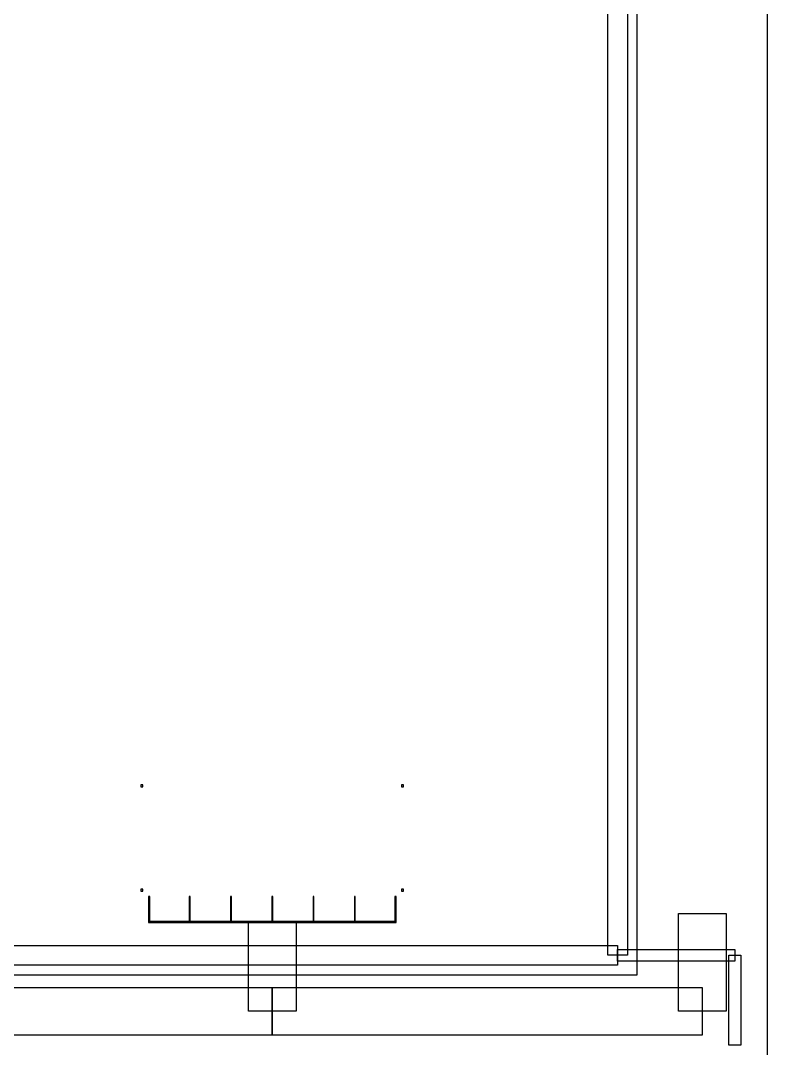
# Model space of a CAD drawing. Header units: metres. Extents: x 0 to 340, y -12 to 535.
# Drawn here: x 225.4 to 340, y 144.3 to 302.1 of the extents above; entities that cross this region are included whole.
import ezdxf

# ---------------------------------------------------------------- set-up
doc = ezdxf.new("R2010")
doc.units = ezdxf.units.M
for name, color, linetype in [('ASSUMED_BOUNDARY', 7, 'CONTINUOUS'), ('IFCCOLUMN', 7, 'CONTINUOUS'), ('IFCWALL', 7, 'CONTINUOUS'), ('OUTDOOR_30_ACRES', 7, 'CONTINUOUS'), ('SITE_ROADS', 7, 'CONTINUOUS'), ('SITE_WALKS', 7, 'CONTINUOUS')]:
    doc.layers.add(name, color=color, linetype=linetype)

msp = doc.modelspace()

# ---------------------------------------------------------------- linework, layer by layer
at = {"layer": 'ASSUMED_BOUNDARY'}
msp.add_lwpolyline([(0, 0), (340, 0), (340, 535), (0, 535)], close=True, dxfattribs=at)
at = {"layer": 'IFCCOLUMN'}
for points in [[(243.84, 184.447208), (244.16, 184.447208), (244.16, 184.767208), (243.84, 184.767208)], [(283.84, 184.447208), (284.16, 184.447208), (284.16, 184.767208), (283.84, 184.767208)], [(243.84, 168.447208), (244.16, 168.447208), (244.16, 168.767208), (243.84, 168.767208)], [(283.84, 168.447208), (284.16, 168.447208), (284.16, 168.767208), (283.84, 168.767208)]]:
    msp.add_lwpolyline(points, close=True, dxfattribs=at)
at = {"layer": 'IFCWALL'}
for points in [[(245, 163.60721), (245.2, 163.60721), (245.2, 167.60721), (245, 167.60721)], [(251.268333, 163.60721), (251.398333, 163.60721), (251.398333, 167.60721), (251.268333, 167.60721)], [(257.601667, 163.60721), (257.731667, 163.60721), (257.731667, 167.60721), (257.601667, 167.60721)], [(263.935, 163.60721), (264.065, 163.60721), (264.065, 167.60721), (263.935, 167.60721)], [(270.268333, 163.60721), (270.398333, 163.60721), (270.398333, 167.60721), (270.268333, 167.60721)], [(276.601667, 163.60721), (276.731667, 163.60721), (276.731667, 167.60721), (276.601667, 167.60721)], [(282.8, 163.60721), (283, 163.60721), (283, 167.60721), (282.8, 167.60721)], [(245, 163.60721), (283, 163.60721), (283, 163.80721), (245, 163.80721)]]:
    msp.add_lwpolyline(points, close=True, dxfattribs=at)
at = {"layer": 'OUTDOOR_30_ACRES'}
msp.add_lwpolyline([(0, 155.60721), (320, 155.60721), (320, 535), (0, 535)], close=True, dxfattribs=at)
at = {"layer": 'SITE_ROADS'}
for points in [[(326.3424, 150), (326.3424, 165), (333.6576, 165), (333.6576, 150)], [(260.3424, 150), (260.3424, 163.60721), (267.6576, 163.60721), (267.6576, 150)], [(210.44, 153.6576), (264, 153.6576), (264, 146.3424), (210.44, 146.3424)], [(264, 153.6576), (330, 153.6576), (330, 146.3424), (264, 146.3424)]]:
    msp.add_lwpolyline(points, close=True, dxfattribs=at)
at = {"layer": 'SITE_WALKS'}
for points in [[(318.5, 532), (318.5, 158.60721), (315.5, 158.60721), (315.5, 532)], [(3, 160.10721), (317, 160.10721), (317, 157.10721), (3, 157.10721)], [(335, 157.70721), (317, 157.70721), (317, 159.50721), (335, 159.50721)], [(334.1, 144.8), (334.1, 158.60721), (335.9, 158.60721), (335.9, 144.8)]]:
    msp.add_lwpolyline(points, close=True, dxfattribs=at)

doc.saveas('drawing.dxf')
